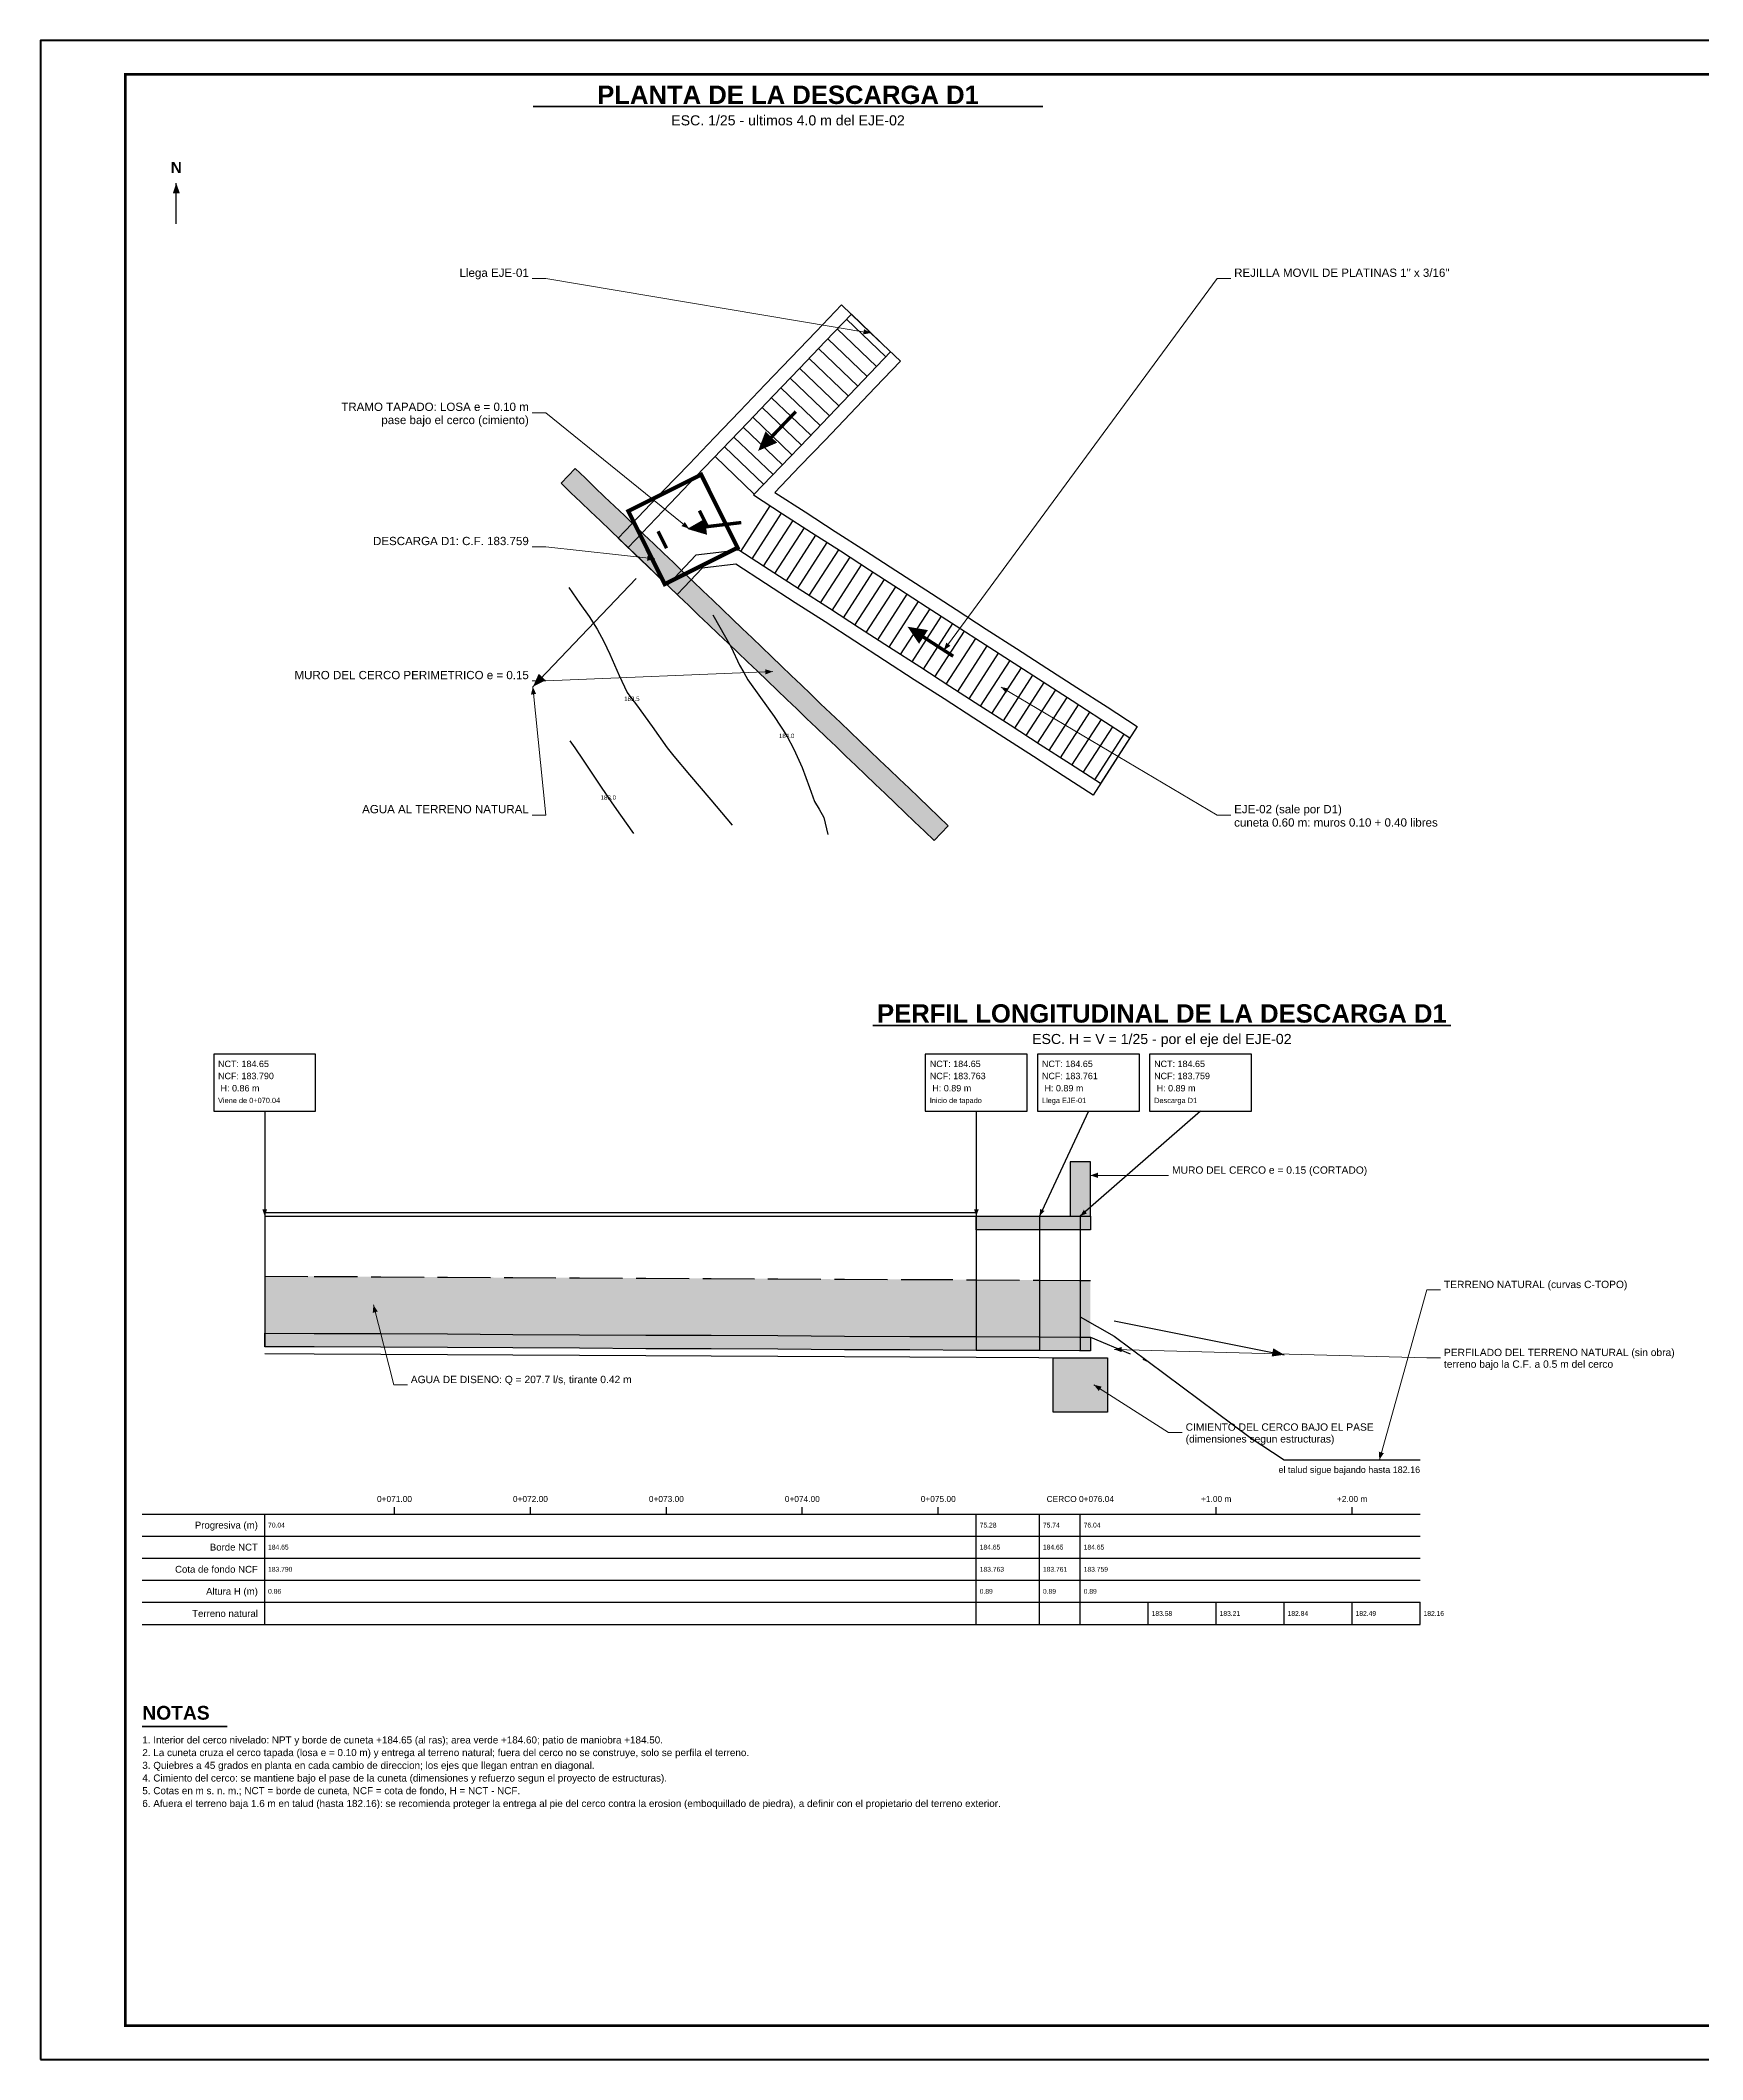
# Model space of a CAD drawing. Header units: metres. Extents: x 354768 to 355417, y 9249536 to 9250102.
# Drawn here: x 355038.75 to 355050.98, y 9249953 to 9249967.85 of the extents above; entities that cross this region are included whole.
import ezdxf
from ezdxf.enums import TextEntityAlignment as Align

# ---------------------------------------------------------------- set-up
doc = ezdxf.new("R2010")
doc.units = ezdxf.units.M
doc.header["$LTSCALE"] = 0.25
doc.linetypes.add('DASHED', pattern=[1.524, 1.27, -0.254])
for name, color, linetype, lineweight in [('AGUA', 150, 'DASHED', 25), ('ARQ-BASE', 8, 'CONTINUOUS', 13), ('LLAMADAS', 30, 'CONTINUOUS', 18), ('MARCO', 7, 'CONTINUOUS', 50), ('TITULOS', 160, 'CONTINUOUS', 35)]:
    doc.layers.add(name, color=color, linetype=linetype, lineweight=lineweight)
for name, color, linetype, true_color in [('CONCRETO-ACHURADO', 8, 'CONTINUOUS', 0xe2e2e2), ('CUN-FLUJO', 1, 'CONTINUOUS', 0xe60000), ('CUN-REJ-BORDE', 4, 'CONTINUOUS', 0x00aae6), ('CUN-REJ-PLATINA', 4, 'CONTINUOUS', 0x78cdf0), ('CUN-TAP-BORDE', 3, 'CONTINUOUS', 0x009600), ('CUN-TAPA-INSP', 5, 'CONTINUOUS', 0x0000e6), ('CURVAS-TXT', 33, 'CONTINUOUS', 0x966e46), ('DET-AGUA', 150, 'CONTINUOUS', 0xbedef5), ('DET-CERCO', 1, 'CONTINUOUS', 0xe17878), ('DET-CIMIENTO', 8, 'CONTINUOUS', 0xc8c8c8)]:
    doc.layers.add(name, color=color, linetype=linetype, true_color=true_color)
for name, color, linetype in [('DET-CURVAS', 33, 'DASHED'), ('DET-FONDO', 6, 'CONTINUOUS'), ('DET-NCT', 5, 'CONTINUOUS'), ('DET-PERFILADO', 1, 'DASHED'), ('DET-REJILLA', 1, 'CONTINUOUS'), ('DET-SECCION', 1, 'CONTINUOUS'), ('DET-TAPA', 3, 'CONTINUOUS'), ('DET-TERRENO', 32, 'DASHED'), ('FLUJO', 150, 'CONTINUOUS'), ('GUITARRA', 8, 'CONTINUOUS'), ('PERF-CAJA', 7, 'CONTINUOUS'), ('SOLADO', 8, 'CONTINUOUS'), ('TEXTOS', 7, 'CONTINUOUS'), ('TEXTOS-NOTAS', 7, 'CONTINUOUS')]:
    doc.layers.add(name, color=color, linetype=linetype)
doc.styles.get("Standard").update_dxf_attribs({"font": 'arial.ttf'})
doc.styles.add('TITULOS', font='arialbd.ttf')

msp = doc.modelspace()

# ---------------------------------------------------------------- hatches: boundary and pattern name
at = {"layer": 'CONCRETO-ACHURADO', "true_color": 0xe2e2e2}
h = msp.add_hatch(color=7, dxfattribs=at)
h.dxf.hatch_style = 1
h.paths.add_polyline_path([(355045.635, 9249959.204), (355046.475, 9249959.204), (355046.475, 9249959.103), (355045.635, 9249959.103)])
h = msp.add_hatch(color=7, dxfattribs=at)
h.dxf.hatch_style = 1
h.paths.add_polyline_path([(355040.4, 9249958.343), (355040.765, 9249958.341), (355041.255, 9249958.339), (355041.745, 9249958.337), (355042.225, 9249958.333), (355042.715, 9249958.331), (355043.205, 9249958.329), (355043.685, 9249958.327), (355044.175, 9249958.325), (355044.665, 9249958.321), (355045.145, 9249958.319), (355045.635, 9249958.317), (355046.095, 9249958.315), (355046.395, 9249958.312), (355046.475, 9249958.312), (355046.475, 9249958.213), (355046.395, 9249958.213), (355046.095, 9249958.215), (355045.635, 9249958.216), (355045.145, 9249958.219), (355044.665, 9249958.221), (355044.175, 9249958.225), (355043.685, 9249958.227), (355043.205, 9249958.228), (355042.715, 9249958.231), (355042.225, 9249958.234), (355041.745, 9249958.237), (355041.255, 9249958.239), (355040.765, 9249958.241), (355040.4, 9249958.243)])
at = {"layer": 'DET-AGUA', "true_color": 0xbedef5}
h = msp.add_hatch(color=7, dxfattribs=at)
h.dxf.hatch_style = 1
h.paths.add_polyline_path([(355040.4, 9249958.343), (355040.765, 9249958.341), (355041.255, 9249958.339), (355041.745, 9249958.337), (355042.225, 9249958.333), (355042.715, 9249958.331), (355043.205, 9249958.329), (355043.685, 9249958.327), (355044.175, 9249958.325), (355044.665, 9249958.321), (355045.145, 9249958.319), (355045.635, 9249958.317), (355046.095, 9249958.315), (355046.395, 9249958.312), (355046.475, 9249958.312), (355046.475, 9249958.73), (355046.395, 9249958.73), (355046.095, 9249958.732), (355045.635, 9249958.735), (355045.145, 9249958.738), (355044.665, 9249958.739), (355044.175, 9249958.742), (355043.685, 9249958.745), (355043.205, 9249958.747), (355042.715, 9249958.75), (355042.225, 9249958.751), (355041.745, 9249958.754), (355041.255, 9249958.757), (355040.765, 9249958.76), (355040.4, 9249958.761)])
at = {"layer": 'DET-CERCO', "true_color": 0xe17878}
h = msp.add_hatch(color=7, dxfattribs=at)
h.dxf.hatch_style = 1
h.paths.add_polyline_path([(355045.326, 9249961.965), (355045.253, 9249962.034), (355045.181, 9249962.103), (355045.109, 9249962.172), (355045.037, 9249962.241), (355044.964, 9249962.311), (355044.892, 9249962.38), (355044.82, 9249962.449), (355044.748, 9249962.518), (355044.676, 9249962.587), (355044.603, 9249962.656), (355044.531, 9249962.726), (355044.459, 9249962.795), (355044.387, 9249962.864), (355044.314, 9249962.933), (355044.242, 9249963.002), (355044.17, 9249963.071), (355044.098, 9249963.14), (355044.025, 9249963.21), (355043.953, 9249963.279), (355043.881, 9249963.348), (355043.809, 9249963.417), (355043.736, 9249963.486), (355043.664, 9249963.555), (355043.592, 9249963.624), (355043.52, 9249963.694), (355043.447, 9249963.763), (355043.375, 9249963.832), (355043.303, 9249963.901), (355043.231, 9249963.97), (355043.159, 9249964.039), (355043.086, 9249964.109), (355043.014, 9249964.178), (355042.942, 9249964.247), (355042.87, 9249964.316), (355042.797, 9249964.385), (355042.725, 9249964.454), (355042.653, 9249964.523), (355042.581, 9249964.593), (355042.684, 9249964.701), (355042.757, 9249964.632), (355042.829, 9249964.563), (355042.901, 9249964.493), (355042.973, 9249964.424), (355043.046, 9249964.355), (355043.118, 9249964.286), (355043.19, 9249964.217), (355043.262, 9249964.148), (355043.334, 9249964.079), (355043.407, 9249964.009), (355043.479, 9249963.94), (355043.551, 9249963.871), (355043.623, 9249963.802), (355043.696, 9249963.733), (355043.768, 9249963.664), (355043.84, 9249963.595), (355043.912, 9249963.525), (355043.985, 9249963.456), (355044.057, 9249963.387), (355044.129, 9249963.318), (355044.201, 9249963.249), (355044.274, 9249963.18), (355044.346, 9249963.11), (355044.418, 9249963.041), (355044.49, 9249962.972), (355044.563, 9249962.903), (355044.635, 9249962.834), (355044.707, 9249962.765), (355044.779, 9249962.696), (355044.851, 9249962.626), (355044.924, 9249962.557), (355044.996, 9249962.488), (355045.068, 9249962.419), (355045.14, 9249962.35), (355045.213, 9249962.281), (355045.285, 9249962.212), (355045.357, 9249962.142), (355045.429, 9249962.073)])
h = msp.add_hatch(color=7, dxfattribs=at)
h.dxf.hatch_style = 1
h.paths.add_polyline_path([(355046.325, 9249959.204), (355046.475, 9249959.204), (355046.475, 9249959.603), (355046.325, 9249959.603)])
at = {"layer": 'DET-CIMIENTO', "true_color": 0xc8c8c8}
h = msp.add_hatch(color=7, dxfattribs=at)
h.dxf.hatch_style = 1
h.paths.add_polyline_path([(355046.2, 9249958.162), (355046.6, 9249958.162), (355046.6, 9249957.762), (355046.2, 9249957.762)])

# ---------------------------------------------------------------- linework, layer by layer
at = {"layer": 'AGUA'}
msp.add_lwpolyline([(355040.4, 9249958.761), (355040.765, 9249958.76), (355041.255, 9249958.757), (355041.745, 9249958.754), (355042.225, 9249958.751), (355042.715, 9249958.75), (355043.205, 9249958.747), (355043.685, 9249958.745), (355044.175, 9249958.742), (355044.665, 9249958.739), (355045.145, 9249958.738), (355045.635, 9249958.735), (355046.095, 9249958.732), (355046.395, 9249958.73), (355046.475, 9249958.73)], dxfattribs=at)
at = {"layer": 'ARQ-BASE'}
msp.add_lwpolyline([(355040.4, 9249959.204), (355040.765, 9249959.204), (355041.255, 9249959.204), (355041.745, 9249959.204), (355042.225, 9249959.204), (355042.715, 9249959.204), (355043.205, 9249959.204), (355043.685, 9249959.204), (355044.175, 9249959.204), (355044.665, 9249959.204), (355045.145, 9249959.204), (355045.635, 9249959.204), (355046.095, 9249959.204), (355046.395, 9249959.204)], dxfattribs=at)
at = {"layer": 'CUN-FLUJO', "const_width": 0.025}
for points in [[(355044.307, 9249965.12), (355044.127, 9249964.932)], [(355043.906, 9249964.304), (355043.647, 9249964.273)], [(355045.465, 9249963.321), (355045.246, 9249963.462)]]:
    msp.add_lwpolyline(points, dxfattribs=at)
at = {"layer": 'CUN-FLUJO', "true_color": 0xe60000}
for points in [[(355044.03, 9249964.831), (355044.17, 9249964.891), (355044.084, 9249964.974)], [(355043.508, 9249964.257), (355043.654, 9249964.214), (355043.64, 9249964.333)], [(355045.129, 9249963.538), (355045.214, 9249963.412), (355045.279, 9249963.513)]]:
    msp.add_solid(points, dxfattribs=at)
at = {"layer": 'CUN-REJ-BORDE'}
for points in [[(355043.335, 9249964.539), (355043.335, 9249964.539), (355043.522, 9249964.734), (355043.709, 9249964.929), (355043.896, 9249965.124), (355044.083, 9249965.32), (355044.27, 9249965.515), (355044.457, 9249965.71), (355044.644, 9249965.905), (355044.86, 9249965.698), (355045.077, 9249965.49), (355044.892, 9249965.297), (355044.707, 9249965.104), (355044.522, 9249964.911), (355044.338, 9249964.718), (355044.153, 9249964.525), (355044.375, 9249964.382), (355044.597, 9249964.238), (355044.819, 9249964.095), (355045.042, 9249963.952), (355045.264, 9249963.808), (355045.486, 9249963.665), (355045.708, 9249963.521), (355045.931, 9249963.378), (355046.153, 9249963.234), (355046.375, 9249963.091), (355046.597, 9249962.948), (355046.819, 9249962.804), (355046.657, 9249962.552), (355046.494, 9249962.3), (355046.275, 9249962.441), (355046.056, 9249962.583), (355045.837, 9249962.724), (355045.618, 9249962.866), (355045.399, 9249963.007), (355045.179, 9249963.148), (355044.96, 9249963.29), (355044.741, 9249963.431), (355044.522, 9249963.573), (355044.303, 9249963.714), (355044.084, 9249963.855), (355043.865, 9249963.997)], [(355043.382, 9249964.444), (355043.382, 9249964.444), (355043.573, 9249964.643), (355043.763, 9249964.842), (355043.954, 9249965.04), (355044.144, 9249965.239), (355044.335, 9249965.438), (355044.525, 9249965.637), (355044.716, 9249965.836), (355045.005, 9249965.56), (355044.803, 9249965.349), (355044.602, 9249965.139), (355044.4, 9249964.928), (355044.198, 9249964.717), (355043.997, 9249964.507), (355044.21, 9249964.369), (355044.423, 9249964.232), (355044.636, 9249964.095), (355044.849, 9249963.957), (355045.062, 9249963.82), (355045.274, 9249963.682), (355045.487, 9249963.545), (355045.7, 9249963.407), (355045.913, 9249963.27), (355046.126, 9249963.132), (355046.339, 9249962.995), (355046.552, 9249962.858), (355046.765, 9249962.72), (355046.548, 9249962.384), (355046.327, 9249962.527), (355046.105, 9249962.67), (355045.883, 9249962.813), (355045.662, 9249962.956), (355045.44, 9249963.099), (355045.219, 9249963.242), (355044.997, 9249963.385), (355044.775, 9249963.528), (355044.554, 9249963.671), (355044.332, 9249963.814), (355044.111, 9249963.957), (355043.889, 9249964.1)]]:
    msp.add_lwpolyline(points, dxfattribs=at)
at = {"layer": 'CUN-REJ-PLATINA'}
for p, q in [((355044.832, 9249965.379), (355044.543, 9249965.656)), ((355044.901, 9249965.451), (355044.612, 9249965.728)), ((355044.97, 9249965.523), (355044.681, 9249965.8)), ((355044.693, 9249965.235), (355044.405, 9249965.511)), ((355044.763, 9249965.307), (355044.474, 9249965.583)), ((355044.555, 9249965.09), (355044.266, 9249965.367)), ((355044.624, 9249965.162), (355044.335, 9249965.439)), ((355044.417, 9249964.946), (355044.128, 9249965.222)), ((355044.486, 9249965.018), (355044.197, 9249965.295)), ((355044.279, 9249964.801), (355043.99, 9249965.078)), ((355044.348, 9249964.873), (355044.059, 9249965.15)), ((355044.14, 9249964.657), (355043.851, 9249964.933)), ((355044.209, 9249964.729), (355043.92, 9249965.006)), ((355044.002, 9249964.512), (355043.713, 9249964.789)), ((355044.071, 9249964.585), (355043.782, 9249964.861)), ((355043.902, 9249964.092), (355044.119, 9249964.428)), ((355043.986, 9249964.038), (355044.203, 9249964.374)), ((355044.07, 9249963.984), (355044.287, 9249964.32)), ((355044.154, 9249963.93), (355044.371, 9249964.266)), ((355044.238, 9249963.875), (355044.455, 9249964.211)), ((355044.322, 9249963.821), (355044.539, 9249964.157)), ((355044.406, 9249963.767), (355044.623, 9249964.103)), ((355044.49, 9249963.713), (355044.707, 9249964.049)), ((355044.574, 9249963.658), (355044.791, 9249963.994)), ((355044.658, 9249963.604), (355044.875, 9249963.94)), ((355044.742, 9249963.55), (355044.959, 9249963.886)), ((355044.826, 9249963.496), (355045.043, 9249963.832)), ((355044.91, 9249963.441), (355045.127, 9249963.778)), ((355044.994, 9249963.387), (355045.211, 9249963.723)), ((355045.078, 9249963.333), (355045.295, 9249963.669)), ((355045.162, 9249963.279), (355045.379, 9249963.615)), ((355045.246, 9249963.225), (355045.463, 9249963.561)), ((355045.33, 9249963.17), (355045.547, 9249963.506)), ((355045.414, 9249963.116), (355045.631, 9249963.452)), ((355045.498, 9249963.062), (355045.715, 9249963.398)), ((355045.582, 9249963.008), (355045.799, 9249963.344)), ((355045.666, 9249962.953), (355045.883, 9249963.29)), ((355045.75, 9249962.899), (355045.967, 9249963.235)), ((355045.834, 9249962.845), (355046.051, 9249963.181)), ((355045.918, 9249962.791), (355046.135, 9249963.127)), ((355046.002, 9249962.737), (355046.219, 9249963.073)), ((355046.086, 9249962.682), (355046.303, 9249963.018)), ((355046.17, 9249962.628), (355046.387, 9249962.964)), ((355046.254, 9249962.574), (355046.471, 9249962.91)), ((355046.338, 9249962.52), (355046.555, 9249962.856)), ((355046.422, 9249962.465), (355046.639, 9249962.801)), ((355046.506, 9249962.411), (355046.723, 9249962.747))]:
    msp.add_line(p, q, dxfattribs=at)
at = {"layer": 'CUN-TAP-BORDE'}
for points in [[(355043.619, 9249963.968), (355043.487, 9249963.829), (355043.435, 9249963.775), (355043.218, 9249963.982), (355043.001, 9249964.189), (355043.053, 9249964.243), (355043.335, 9249964.539)], [(355043.572, 9249964.063), (355043.415, 9249963.898), (355043.363, 9249963.844), (355043.074, 9249964.12), (355043.125, 9249964.174), (355043.382, 9249964.444)], [(355043.889, 9249964.1), (355043.572, 9249964.063)], [(355043.865, 9249963.997), (355043.619, 9249963.968)]]:
    msp.add_lwpolyline(points, dxfattribs=at)
at = {"layer": 'CUN-TAPA-INSP', "const_width": 0.03}
msp.add_lwpolyline([(355043.611, 9249964.656), (355043.075, 9249964.388), (355043.343, 9249963.851), (355043.879, 9249964.119)], close=True, dxfattribs=at)
at = {"layer": 'CUN-TAPA-INSP', "const_width": 0.025}
for points in [[(355043.598, 9249964.392), (355043.66, 9249964.267)], [(355043.294, 9249964.24), (355043.356, 9249964.115)]]:
    msp.add_lwpolyline(points, dxfattribs=at)
at = {"layer": 'DET-CERCO'}
for points in [[(355045.326, 9249961.965), (355045.253, 9249962.034), (355045.181, 9249962.103), (355045.109, 9249962.172), (355045.037, 9249962.241), (355044.964, 9249962.311), (355044.892, 9249962.38), (355044.82, 9249962.449), (355044.748, 9249962.518), (355044.676, 9249962.587), (355044.603, 9249962.656), (355044.531, 9249962.726), (355044.459, 9249962.795), (355044.387, 9249962.864), (355044.314, 9249962.933), (355044.242, 9249963.002), (355044.17, 9249963.071), (355044.098, 9249963.14), (355044.025, 9249963.21), (355043.953, 9249963.279), (355043.881, 9249963.348), (355043.809, 9249963.417), (355043.736, 9249963.486), (355043.664, 9249963.555), (355043.592, 9249963.624), (355043.52, 9249963.694), (355043.447, 9249963.763), (355043.375, 9249963.832), (355043.303, 9249963.901), (355043.231, 9249963.97), (355043.159, 9249964.039), (355043.086, 9249964.109), (355043.014, 9249964.178), (355042.942, 9249964.247), (355042.87, 9249964.316), (355042.797, 9249964.385), (355042.725, 9249964.454), (355042.653, 9249964.523), (355042.581, 9249964.593), (355042.684, 9249964.701), (355042.757, 9249964.632), (355042.829, 9249964.563), (355042.901, 9249964.493), (355042.973, 9249964.424), (355043.046, 9249964.355), (355043.118, 9249964.286), (355043.19, 9249964.217), (355043.262, 9249964.148), (355043.334, 9249964.079), (355043.407, 9249964.009), (355043.479, 9249963.94), (355043.551, 9249963.871), (355043.623, 9249963.802), (355043.696, 9249963.733), (355043.768, 9249963.664), (355043.84, 9249963.595), (355043.912, 9249963.525), (355043.985, 9249963.456), (355044.057, 9249963.387), (355044.129, 9249963.318), (355044.201, 9249963.249), (355044.274, 9249963.18), (355044.346, 9249963.11), (355044.418, 9249963.041), (355044.49, 9249962.972), (355044.563, 9249962.903), (355044.635, 9249962.834), (355044.707, 9249962.765), (355044.779, 9249962.696), (355044.851, 9249962.626), (355044.924, 9249962.557), (355044.996, 9249962.488), (355045.068, 9249962.419), (355045.14, 9249962.35), (355045.213, 9249962.281), (355045.285, 9249962.212), (355045.357, 9249962.142), (355045.429, 9249962.073)], [(355046.325, 9249959.204), (355046.475, 9249959.204), (355046.475, 9249959.603), (355046.325, 9249959.603)]]:
    msp.add_lwpolyline(points, close=True, dxfattribs=at)
at = {"layer": 'DET-CIMIENTO'}
msp.add_lwpolyline([(355046.2, 9249958.162), (355046.6, 9249958.162), (355046.6, 9249957.762), (355046.2, 9249957.762)], close=True, dxfattribs=at)
at = {"layer": 'DET-CURVAS'}
for points in [[(355042.637, 9249963.827), (355042.718, 9249963.709), (355042.786, 9249963.612), (355042.846, 9249963.521), (355042.894, 9249963.429), (355042.939, 9249963.335), (355043.009, 9249963.18), (355043.067, 9249963.054), (355043.101, 9249963.008), (355043.135, 9249962.963), (355043.25, 9249962.803), (355043.362, 9249962.648), (355043.41, 9249962.585), (355043.525, 9249962.449), (355043.681, 9249962.264), (355043.838, 9249962.078)], [(355043.698, 9249963.625), (355043.831, 9249963.388), (355043.894, 9249963.254), (355043.924, 9249963.201), (355043.955, 9249963.148), (355044.048, 9249963.018), (355044.148, 9249962.877), (355044.195, 9249962.806), (355044.24, 9249962.735), (355044.292, 9249962.637), (355044.355, 9249962.502), (355044.409, 9249962.355), (355044.445, 9249962.253), (355044.479, 9249962.195), (355044.513, 9249962.136), (355044.544, 9249962.011)], [(355042.646, 9249962.698), (355042.682, 9249962.647), (355042.743, 9249962.557), (355042.856, 9249962.388), (355042.928, 9249962.282), (355042.972, 9249962.217), (355043.017, 9249962.153), (355043.113, 9249962.016)]]:
    msp.add_lwpolyline(points, dxfattribs=at)
at = {"layer": 'DET-FONDO'}
msp.add_lwpolyline([(355040.4, 9249958.343), (355040.765, 9249958.341), (355041.255, 9249958.339), (355041.745, 9249958.337), (355042.225, 9249958.333), (355042.715, 9249958.331), (355043.205, 9249958.329), (355043.685, 9249958.327), (355044.175, 9249958.325), (355044.665, 9249958.321), (355045.145, 9249958.319), (355045.635, 9249958.317), (355046.095, 9249958.315), (355046.395, 9249958.312), (355046.475, 9249958.312), (355046.475, 9249958.213), (355046.395, 9249958.213), (355046.095, 9249958.215), (355045.635, 9249958.216), (355045.145, 9249958.219), (355044.665, 9249958.221), (355044.175, 9249958.225), (355043.685, 9249958.227), (355043.205, 9249958.228), (355042.715, 9249958.231), (355042.225, 9249958.234), (355041.745, 9249958.237), (355041.255, 9249958.239), (355040.765, 9249958.241), (355040.4, 9249958.243)], close=True, dxfattribs=at)
at = {"layer": 'DET-NCT'}
msp.add_line((355040.4, 9249959.204), (355045.635, 9249959.204), dxfattribs=at)
at = {"layer": 'DET-PERFILADO'}
msp.add_lwpolyline([(355046.475, 9249958.312), (355046.9, 9249958.134)], dxfattribs=at)
at = {"layer": 'DET-REJILLA'}
msp.add_line((355040.4, 9249959.229), (355045.635, 9249959.229), dxfattribs=at)
at = {"layer": 'DET-SECCION'}
for p, q in [((355040.4, 9249959.204), (355040.4, 9249958.243)), ((355045.635, 9249959.204), (355045.635, 9249958.216)), ((355046.1, 9249959.204), (355046.1, 9249958.214)), ((355046.4, 9249959.204), (355046.4, 9249958.213))]:
    msp.add_line(p, q, dxfattribs=at)
at = {"layer": 'DET-TAPA'}
msp.add_lwpolyline([(355045.635, 9249959.204), (355046.475, 9249959.204), (355046.475, 9249959.103), (355045.635, 9249959.103)], close=True, dxfattribs=at)
at = {"layer": 'DET-TERRENO'}
msp.add_lwpolyline([(355046.4, 9249958.463), (355046.65, 9249958.32), (355046.9, 9249958.134), (355047.15, 9249957.948), (355047.4, 9249957.762), (355047.65, 9249957.576), (355047.9, 9249957.412), (355048.15, 9249957.412), (355048.4, 9249957.412), (355048.65, 9249957.412), (355048.9, 9249957.412)], dxfattribs=at)
at = {"layer": 'FLUJO'}
for p, q in [((355043.132, 9249963.892), (355042.373, 9249963.096)), ((355046.65, 9249958.432), (355047.9, 9249958.184))]:
    msp.add_line(p, q, dxfattribs=at)
for points in [[(355042.373, 9249963.096), (355042.467, 9249963.144), (355042.416, 9249963.192)], [(355047.9, 9249958.184), (355047.82, 9249958.231), (355047.808, 9249958.171)]]:
    msp.add_solid(points, dxfattribs=at)
at = {"layer": 'GUITARRA'}
for p, q in [((355041.355, 9249957.012), (355041.355, 9249957.062)), ((355042.355, 9249957.012), (355042.355, 9249957.062)), ((355043.355, 9249957.012), (355043.355, 9249957.062)), ((355044.355, 9249957.012), (355044.355, 9249957.062)), ((355045.355, 9249957.012), (355045.355, 9249957.062)), ((355047.4, 9249957.012), (355047.4, 9249957.062)), ((355048.4, 9249957.012), (355048.4, 9249957.062)), ((355039.5, 9249957.012), (355048.9, 9249957.012)), ((355040.4, 9249956.2), (355040.4, 9249957.012)), ((355040.4, 9249956.2), (355040.4, 9249957.012)), ((355045.635, 9249956.2), (355045.635, 9249957.012)), ((355046.1, 9249956.2), (355046.1, 9249957.012)), ((355046.4, 9249956.2), (355046.4, 9249957.012)), ((355039.5, 9249956.85), (355048.9, 9249956.85)), ((355039.5, 9249956.688), (355048.9, 9249956.688)), ((355039.5, 9249956.525), (355048.9, 9249956.525)), ((355039.5, 9249956.363), (355048.9, 9249956.363)), ((355046.9, 9249956.2), (355046.9, 9249956.363)), ((355047.4, 9249956.2), (355047.4, 9249956.363)), ((355047.9, 9249956.2), (355047.9, 9249956.363)), ((355048.4, 9249956.2), (355048.4, 9249956.363)), ((355048.9, 9249956.2), (355048.9, 9249956.363)), ((355039.5, 9249956.2), (355048.9, 9249956.2))]:
    msp.add_line(p, q, dxfattribs=at)
at = {"layer": 'LLAMADAS'}
for p, q in [((355042.368, 9249966.098), (355042.468, 9249966.098)), ((355042.468, 9249966.098), (355044.86, 9249965.698)), ((355047.407, 9249966.098), (355045.396, 9249963.365)), ((355047.507, 9249966.098), (355047.407, 9249966.098)), ((355042.368, 9249965.111), (355042.468, 9249965.111)), ((355042.468, 9249965.111), (355043.522, 9249964.259)), ((355042.368, 9249964.125), (355042.468, 9249964.125)), ((355042.468, 9249964.125), (355043.27, 9249964.036)), ((355042.368, 9249963.139), (355042.468, 9249963.139)), ((355042.468, 9249963.139), (355044.138, 9249963.208)), ((355042.468, 9249962.152), (355042.373, 9249963.096)), ((355047.407, 9249962.152), (355045.817, 9249963.094)), ((355042.368, 9249962.152), (355042.468, 9249962.152)), ((355047.507, 9249962.152), (355047.407, 9249962.152)), ((355046.95, 9249959.503), (355046.475, 9249959.503)), ((355047.05, 9249959.503), (355046.95, 9249959.503)), ((355041.35, 9249957.963), (355041.2, 9249958.55)), ((355048.95, 9249958.662), (355048.6, 9249957.412)), ((355049.05, 9249958.662), (355048.95, 9249958.662)), ((355048.95, 9249958.162), (355046.65, 9249958.223)), ((355049.05, 9249958.162), (355048.95, 9249958.162)), ((355041.45, 9249957.963), (355041.35, 9249957.963)), ((355047.05, 9249957.613), (355046.5, 9249957.963)), ((355047.15, 9249957.613), (355047.05, 9249957.613))]:
    msp.add_line(p, q, dxfattribs=at)
for points in [[(355044.86, 9249965.698), (355044.809, 9249965.726), (355044.803, 9249965.688)], [(355043.522, 9249964.259), (355043.491, 9249964.308), (355043.467, 9249964.278)], [(355043.27, 9249964.036), (355043.217, 9249964.062), (355043.213, 9249964.023)], [(355045.396, 9249963.365), (355045.445, 9249963.398), (355045.414, 9249963.421)], [(355044.138, 9249963.208), (355044.083, 9249963.225), (355044.084, 9249963.187)], [(355042.373, 9249963.096), (355042.359, 9249963.039), (355042.397, 9249963.043)], [(355045.817, 9249963.094), (355045.854, 9249963.05), (355045.874, 9249963.083)], [(355046.475, 9249959.503), (355046.53, 9249959.484), (355046.53, 9249959.523)], [(355041.2, 9249958.55), (355041.195, 9249958.492), (355041.232, 9249958.502)], [(355046.65, 9249958.223), (355046.704, 9249958.203), (355046.705, 9249958.241)], [(355046.5, 9249957.963), (355046.536, 9249957.917), (355046.557, 9249957.949)], [(355048.6, 9249957.412), (355048.633, 9249957.46), (355048.596, 9249957.471)]]:
    msp.add_solid(points, dxfattribs=at)
at = {"layer": 'MARCO'}
msp.add_lwpolyline([(355038.75, 9249953), (355059.775, 9249953), (355059.775, 9249967.85), (355038.75, 9249967.85)], close=True, dxfattribs=at)
at = {"layer": 'MARCO', "const_width": 0.02}
msp.add_lwpolyline([(355039.375, 9249953.25), (355059.525, 9249953.25), (355059.525, 9249967.6), (355039.375, 9249967.6)], close=True, dxfattribs=at)
at = {"layer": 'PERF-CAJA'}
for p, q in [((355040.4, 9249959.974), (355040.4, 9249959.204)), ((355045.635, 9249959.974), (355045.635, 9249959.204)), ((355046.46, 9249959.974), (355046.1, 9249959.204)), ((355047.285, 9249959.974), (355046.4, 9249959.204))]:
    msp.add_line(p, q, dxfattribs=at)
for points in [[(355040.025, 9249959.974), (355040.775, 9249959.974), (355040.775, 9249960.394), (355040.025, 9249960.394)], [(355045.26, 9249959.974), (355046.01, 9249959.974), (355046.01, 9249960.394), (355045.26, 9249960.394)], [(355046.085, 9249959.974), (355046.835, 9249959.974), (355046.835, 9249960.394), (355046.085, 9249960.394)], [(355046.91, 9249959.974), (355047.66, 9249959.974), (355047.66, 9249960.394), (355046.91, 9249960.394)]]:
    msp.add_lwpolyline(points, close=True, dxfattribs=at)
for points in [[(355040.4, 9249959.204), (355040.418, 9249959.254), (355040.383, 9249959.254)], [(355045.635, 9249959.204), (355045.653, 9249959.254), (355045.618, 9249959.254)], [(355046.1, 9249959.204), (355046.137, 9249959.241), (355046.105, 9249959.256)], [(355046.4, 9249959.204), (355046.449, 9249959.223), (355046.426, 9249959.25)]]:
    msp.add_solid(points, dxfattribs=at)
at = {"layer": 'SOLADO'}
msp.add_lwpolyline([(355040.4, 9249958.193), (355040.765, 9249958.191), (355041.255, 9249958.189), (355041.745, 9249958.186), (355042.225, 9249958.183), (355042.715, 9249958.181), (355043.205, 9249958.178), (355043.685, 9249958.177), (355044.175, 9249958.174), (355044.665, 9249958.171), (355045.145, 9249958.169), (355045.635, 9249958.166), (355046.095, 9249958.164), (355046.395, 9249958.162), (355046.475, 9249958.162)], dxfattribs=at)
at = {"layer": 'TEXTOS'}
msp.add_line((355039.75, 9249966.5), (355039.75, 9249966.8), dxfattribs=at)
msp.add_solid([(355039.75, 9249966.8), (355039.724, 9249966.725), (355039.776, 9249966.725)], dxfattribs=at)
at = {"layer": 'TITULOS'}
for p, q in [((355042.375, 9249967.363), (355046.125, 9249967.363)), ((355044.875, 9249960.606), (355049.125, 9249960.606)), ((355039.5, 9249955.45), (355040.125, 9249955.45))]:
    msp.add_line(p, q, dxfattribs=at)

# ---------------------------------------------------------------- texts
at = {"layer": 'CURVAS-TXT'}
for s, p in [('183.5', (355043.101, 9249963.008)), ('184.0', (355044.24, 9249962.735)), ('183.0', (355042.928, 9249962.282))]:
    msp.add_text(s, height=0.0325, dxfattribs=at).set_placement(p, align=Align.MIDDLE_CENTER)
at = {"layer": 'TEXTOS'}
for s, p in [('ESC. 1/25 - ultimos 4.0 m del EJE-02', (355044.25, 9249967.262)), ('ESC. H = V = 1/25 - por el eje del EJE-02', (355047, 9249960.506))]:
    msp.add_text(s, height=0.07425, dxfattribs=at).set_placement(p, align=Align.MIDDLE_CENTER)
for s, p in [('Llega EJE-01', (355042.343, 9249966.111)), ('TRAMO TAPADO: LOSA e = 0.10 m', (355042.343, 9249965.125)), ('pase bajo el cerco (cimiento)', (355042.343, 9249965.028)), ('DESCARGA D1: C.F. 183.759', (355042.343, 9249964.138)), ('MURO DEL CERCO PERIMETRICO e = 0.15', (355042.343, 9249963.152)), ('AGUA AL TERRENO NATURAL', (355042.343, 9249962.166))]:
    msp.add_text(s, height=0.06075, dxfattribs=at).set_placement(p, align=Align.RIGHT)
for s, height, p in [('REJILLA MOVIL DE PLATINAS 1" x 3/16"', 0.06075, (355047.532, 9249966.111)), ('cuneta 0.60 m: muros 0.10 + 0.40 libres', 0.06075, (355047.532, 9249962.068)), ('EJE-02 (sale por D1)', 0.06075, (355047.532, 9249962.166)), ('MURO DEL CERCO e = 0.15 (CORTADO)', 0.054, (355047.075, 9249959.515)), ('TERRENO NATURAL (curvas C-TOPO)', 0.054, (355049.075, 9249958.674)), ('PERFILADO DEL TERRENO NATURAL (sin obra)', 0.054, (355049.075, 9249958.174)), ('terreno bajo la C.F. a 0.5 m del cerco', 0.054, (355049.075, 9249958.088)), ('AGUA DE DISENO: Q = 207.7 l/s, tirante 0.42 m', 0.054, (355041.475, 9249957.975)), ('CIMIENTO DEL CERCO BAJO EL PASE', 0.054, (355047.175, 9249957.625)), ('(dimensiones segun estructuras)', 0.054, (355047.175, 9249957.538))]:
    msp.add_text(s, height=height, dxfattribs=at).set_placement(p)
for s, height, p in [('NCT: 184.65', 0.04725, (355040.057, 9249960.323)), ('NCT: 184.65', 0.04725, (355045.293, 9249960.323)), ('NCT: 184.65', 0.04725, (355046.118, 9249960.323)), ('NCT: 184.65', 0.04725, (355046.943, 9249960.323)), ('NCF: 183.790', 0.04725, (355040.057, 9249960.234)), (' H: 0.86 m', 0.0473, (355040.057, 9249960.144)), ('NCF: 183.763', 0.04725, (355045.293, 9249960.234)), (' H: 0.89 m', 0.0473, (355045.293, 9249960.144)), ('NCF: 183.761', 0.04725, (355046.118, 9249960.234)), (' H: 0.89 m', 0.0473, (355046.118, 9249960.144)), ('NCF: 183.759', 0.04725, (355046.943, 9249960.234)), (' H: 0.89 m', 0.0473, (355046.943, 9249960.144)), ('Viene de 0+070.04', 0.03881, (355040.057, 9249960.054)), ('Inicio de tapado', 0.03881, (355045.293, 9249960.054)), ('Llega EJE-01', 0.03881, (355046.118, 9249960.054)), ('Descarga D1', 0.03881, (355046.943, 9249960.054)), ('70.04', 0.0354, (355040.425, 9249956.931)), ('75.28', 0.0354, (355045.66, 9249956.931)), ('75.74', 0.0354, (355046.125, 9249956.931)), ('76.04', 0.0354, (355046.425, 9249956.931)), ('184.65', 0.0354, (355040.425, 9249956.769)), ('184.65', 0.0354, (355045.66, 9249956.769)), ('184.65', 0.0354, (355046.125, 9249956.769)), ('184.65', 0.0354, (355046.425, 9249956.769)), ('183.790', 0.0354, (355040.425, 9249956.606)), ('183.763', 0.0354, (355045.66, 9249956.606)), ('183.761', 0.0354, (355046.125, 9249956.606)), ('183.759', 0.0354, (355046.425, 9249956.606)), ('0.86', 0.0354, (355040.425, 9249956.444)), ('0.89', 0.0354, (355045.66, 9249956.444)), ('0.89', 0.0354, (355046.125, 9249956.444)), ('0.89', 0.0354, (355046.425, 9249956.444)), ('183.58', 0.0354, (355046.925, 9249956.281)), ('183.21', 0.0354, (355047.425, 9249956.281)), ('182.84', 0.0354, (355047.925, 9249956.281)), ('182.49', 0.0354, (355048.425, 9249956.281)), ('182.16', 0.0354, (355048.925, 9249956.281))]:
    msp.add_text(s, height=height, dxfattribs=at).set_placement(p, align=Align.MIDDLE_LEFT)
msp.add_text('el talud sigue bajando hasta 182.16', height=0.04725, dxfattribs=at).set_placement((355048.9, 9249957.362), align=Align.TOP_RIGHT)
for s, height, p in [('0+071.00', 0.0439, (355041.355, 9249957.088)), ('0+072.00', 0.0439, (355042.355, 9249957.088)), ('0+073.00', 0.0439, (355043.355, 9249957.088)), ('0+074.00', 0.0439, (355044.355, 9249957.088)), ('0+075.00', 0.0439, (355045.355, 9249957.088)), ('CERCO 0+076.04', 0.04388, (355046.4, 9249957.088)), ('+1.00 m', 0.0439, (355047.4, 9249957.088)), ('+2.00 m', 0.0439, (355048.4, 9249957.088))]:
    msp.add_text(s, height=height, dxfattribs=at).set_placement(p, align=Align.BOTTOM_CENTER)
for s, height, p in [('Progresiva (m)', 0.05063, (355040.35, 9249956.931)), ('Borde NCT', 0.0506, (355040.35, 9249956.769)), ('Cota de fondo NCF', 0.05063, (355040.35, 9249956.606)), ('Altura H (m)', 0.05063, (355040.35, 9249956.444)), ('Terreno natural', 0.05063, (355040.35, 9249956.281))]:
    msp.add_text(s, height=height, dxfattribs=at).set_placement(p, align=Align.MIDDLE_RIGHT)
at = {"layer": 'TEXTOS-NOTAS'}
for s, p in [('2. La cuneta cruza el cerco tapada (losa e = 0.10 m) y entrega al terreno natural; fuera del cerco no se construye, solo se perfila el terreno.', (355039.5, 9249955.232)), ('1. Interior del cerco nivelado: NPT y borde de cuneta +184.65 (al ras); area verde +184.60; patio de maniobra +184.50.', (355039.5, 9249955.325)), ('3. Quiebres a 45 grados en planta en cada cambio de direccion; los ejes que llegan entran en diagonal.', (355039.5, 9249955.138)), ('4. Cimiento del cerco: se mantiene bajo el pase de la cuneta (dimensiones y refuerzo segun el proyecto de estructuras).', (355039.5, 9249955.045)), ('5. Cotas en m s. n. m.; NCT = borde de cuneta, NCF = cota de fondo, H = NCT - NCF.', (355039.5, 9249954.952)), ('6. Afuera el terreno baja 1.6 m en talud (hasta 182.16): se recomienda proteger la entrega al pie del cerco contra la erosion (emboquillado de piedra), a definir con el propietario del terreno exterior.', (355039.5, 9249954.858))]:
    msp.add_text(s, height=0.052, dxfattribs=at).set_placement(p)
at = {"layer": 'TITULOS', "style": 'TITULOS'}
for s, p in [('PLANTA DE LA DESCARGA D1', (355044.25, 9249967.45)), ('PERFIL LONGITUDINAL DE LA DESCARGA D1', (355047, 9249960.694))]:
    msp.add_text(s, height=0.135, dxfattribs=at).set_placement(p, align=Align.MIDDLE_CENTER)
msp.add_text('N', height=0.081, dxfattribs=at).set_placement((355039.75, 9249966.85), align=Align.BOTTOM_CENTER)
msp.add_text('NOTAS', height=0.1013, dxfattribs=at).set_placement((355039.5, 9249955.5))

doc.saveas('drawing.dxf')
